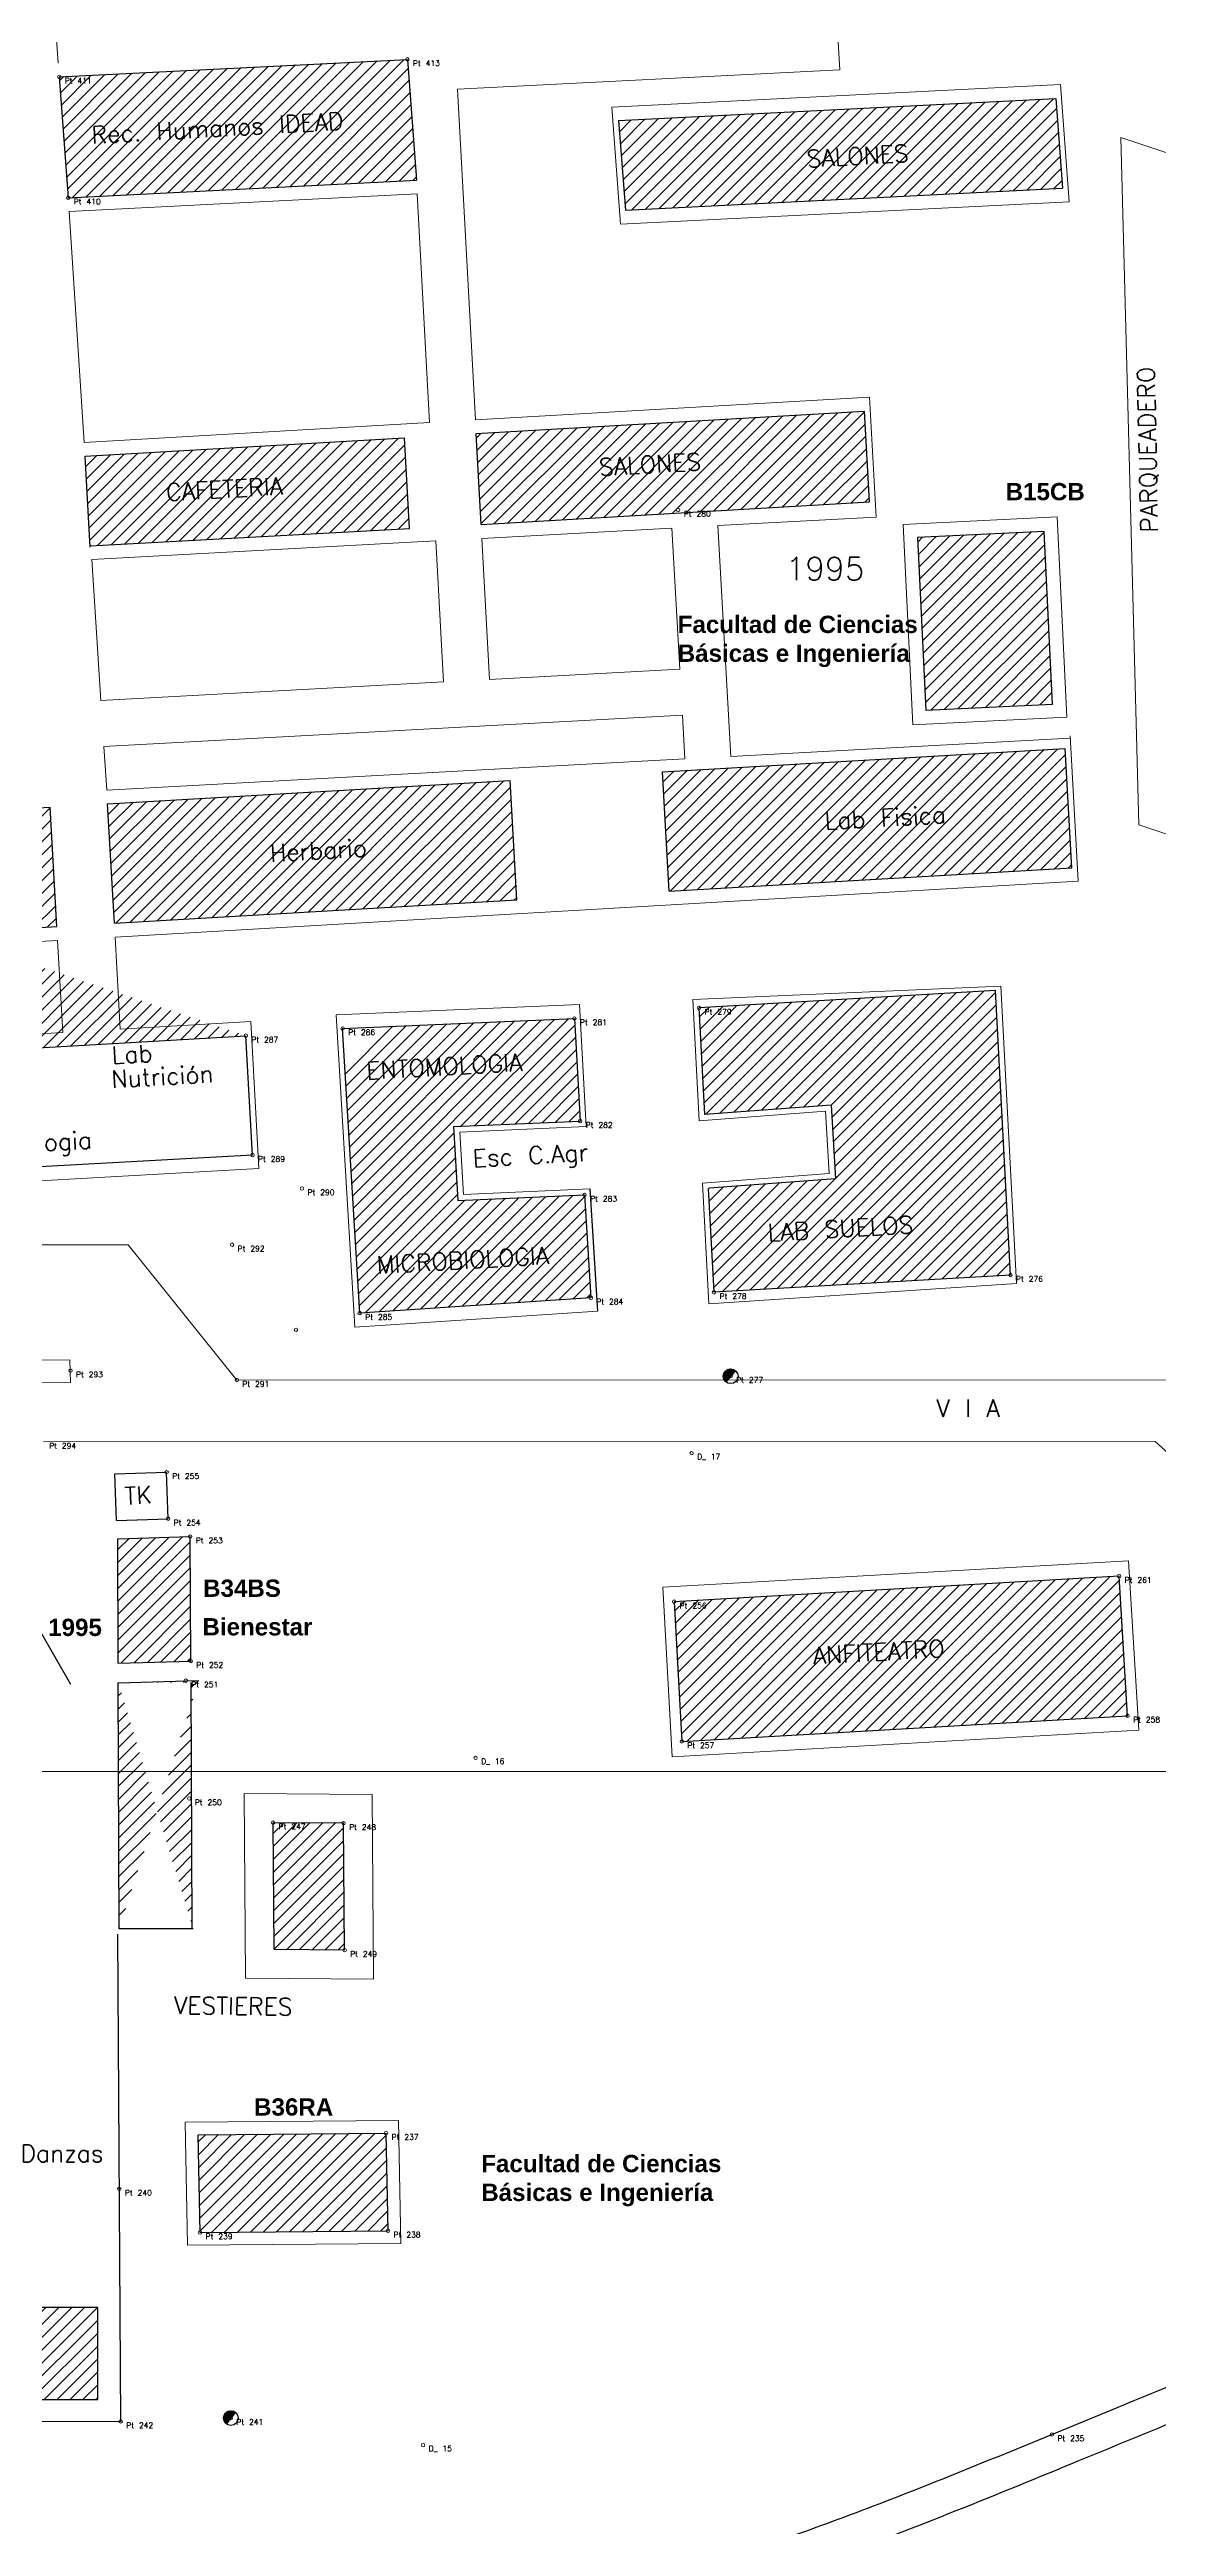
# Model space of a CAD drawing. Header units: metres. Extents: x -38 to 1057472, y -19 to 977469.
# Drawn here: x 1054661.8 to 1054758.1, y 942134.5 to 942349.4 of the extents above; entities that cross this region are included whole.
import ezdxf

# ---------------------------------------------------------------- set-up
doc = ezdxf.new("R2010")
doc.units = ezdxf.units.M
doc.header["$LTSCALE"] = 0.0005
for name, color, linetype, lineweight in [('ACHURADOS', 3, 'CONTINUOUS', 15), ('anden', 3, 'CONTINUOUS', 9), ('CAÑO', 5, 'CONTINUOUS', 25), ('COORD', 7, 'CONTINUOUS', 9), ('MURO', 7, 'CONTINUOUS', 30), ('puntos barcelona', 3, 'CONTINUOUS', 13), ('textos', 7, 'CONTINUOUS', 15), ('via', 236, 'CONTINUOUS', 20)]:
    doc.layers.add(name, color=color, linetype=linetype, lineweight=lineweight)
doc.styles.add('1.2mm1250', font='txt.shx', dxfattribs={"height": 0.5})
doc.styles.get("Standard").update_dxf_attribs({"font": 'txt.shx', "height": 1.5})

# ---------------------------------------------------------------- blocks, each defined once
blk = doc.blocks.new('poste')
at = {"layer": 'MURO'}
for p, q in [((-0.32, -0.04), (-0.03, 0.32)), ((-0.32, 0.03), (-0.1, 0.3)), ((-0.3, -0.11), (0.04, 0.32)), ((-0.28, -0.16), (0.09, 0.31)), ((-0.25, -0.2), (0.14, 0.29)), ((-0.22, -0.23), (0.17, 0.27)), ((-0.19, -0.26), (0.21, 0.24))]:
    blk.add_line(p, q, dxfattribs=at)
blk.add_circle((0, 0), 0.32, dxfattribs=at)

msp = doc.modelspace()

# ---------------------------------------------------------------- hatches: boundary and pattern name
at = {"layer": 'ACHURADOS'}
h = msp.add_hatch(dxfattribs=at)
h.set_pattern_fill('ANSI31', color=256, scale=0.25, style=0)
h.set_pattern_definition([(45, (1054662.68, 942336.52), (-0.561266, 0.561266), [])])
h.paths.add_polyline_path([(1054663.46, 942336.52), (1054693.68, 942338.04), (1054692.9, 942348.52), (1054662.68, 942347)])
h = msp.add_hatch(dxfattribs=at)
h.set_pattern_fill('ANSI31', color=256, scale=0.25, style=0)
h.set_pattern_definition([(45, (1054711.24, 942335.4315), (-0.561266, 0.561266), [])])
h.paths.add_polyline_path([(1054711.24, 942343.21), (1054749.192, 942345.119), (1054749.771, 942337.34), (1054711.819, 942335.432)])
h = msp.add_hatch(dxfattribs=at)
h.set_pattern_fill('ANSI31', color=256, scale=0.25, style=0)
h.paths.add_polyline_path([(1054748.178, 942307.571), (1054737.191, 942307.041), (1054737.913, 942292.058), (1054748.901, 942292.588)])
h = msp.add_hatch(dxfattribs=at)
h.set_pattern_fill('ANSI31', color=256, scale=0.25, style=0)
h.set_pattern_definition([(45, (1054625.54, 942250.61), (-0.561266, 0.561266), [])])
h.paths.add_polyline_path([(1054667.458, 942273.577), (1054666.878, 942283.937), (1054701.82, 942285.957), (1054702.4, 942275.597)])
edge = h.paths.add_edge_path()
edge.add_line((1054627.33, 942260.84), (1054678.87, 942263.82))
edge.add_line((1054627.91, 942250.61), (1054627.33, 942260.84))
edge.add_line((1054679.45, 942253.46), (1054627.91, 942250.62))
edge.add_line((1054679.45, 942253.46), (1054678.87, 942263.82))
edge.add_line((1054625.54, 942281.68), (1054661.886, 942283.648))
edge.add_line((1054626.129, 942271.187), (1054625.548, 942281.681))
edge.add_line((1054626.129, 942271.187), (1054662.466, 942273.288))
edge.add_line((1054662.466, 942273.288), (1054661.886, 942283.648))
h = msp.add_hatch(dxfattribs=at)
h.set_pattern_fill('ANSI31', color=256, scale=0.25, style=0)
h.paths.add_polyline_path([(1054674.051, 942220.22, -0.406723), (1054673.9, 942220.366), (1054667.753, 942220.185), (1054667.793, 942209.385), (1054673.94, 942209.566, -0.4217441), (1054674.089, 942209.72)])
h = msp.add_hatch(dxfattribs=at)
h.set_pattern_fill('ANSI31', color=256, scale=0.25, style=0)
h.paths.add_polyline_path([(1054688.524, 942110.11, -0.4124847), (1054688.37, 942110.255), (1054680.83, 942110), (1054681.276, 942094.02, -0.4124847), (1054681.43, 942093.875), (1054688.82, 942094.125, -0.4159445), (1054688.966, 942094.28)])
h.paths.add_polyline_path([(1054691.053, 942168.46, -0.4175829), (1054690.9, 942168.609), (1054674.73, 942168.47), (1054674.897, 942160.15, -0.4175829), (1054675.05, 942160.001), (1054691.07, 942160.139, -0.4108522), (1054691.217, 942160.29)])
at = {"layer": 'anden'}
h = msp.add_hatch(dxfattribs=at)
h.set_pattern_fill('ANSI31', color=256, scale=0.25, style=0)
h.set_pattern_definition([(45, (1054667.799, 942186.33046), (-0.561266, 0.561266), [])])
edge = h.paths.add_edge_path()
edge.add_line((1054674.218, 942186.354), (1054674.139, 942207.721))
edge.add_line((1054667.799, 942207.686), (1054674.783, 942207.87))
edge.add_line((1054667.878, 942186.33), (1054667.799, 942207.698))
edge.add_line((1054674.292, 942186.355), (1054667.878, 942186.33))
h = msp.add_hatch(dxfattribs=at)
h.set_pattern_fill('ANSI31', color=256, scale=0.25, style=0)
h.set_pattern_definition([(45, (1054681.24, 942184.49), (-0.561266, 0.561266), [])])
h.paths.add_polyline_path([(1054681.33, 942184.54), (1054681.24, 942195.55), (1054687.36, 942195.5), (1054687.45, 942184.49)])
h = msp.add_hatch(dxfattribs=at)
h.set_pattern_fill('ANSI31', color=256, scale=0.25, style=0)
h.set_pattern_definition([(45, (1054616.4665, 942145.49964), (-0.561266, 0.561266), [])])
h.paths.add_polyline_path([(1054658.018, 942145.5), (1054666.018, 942145.5), (1054666.018, 942153.5), (1054658.018, 942153.5)])
h.paths.add_polyline_path([(1054616.466, 942155.527), (1054624.466, 942155.527), (1054624.466, 942163.527), (1054616.466, 942163.527)])

# ---------------------------------------------------------------- linework, layer by layer
at = {"layer": 'ACHURADOS'}
for p, q in [((1054715.928, 942309.139), (1054724.309, 942317.52)), ((1054717.119, 942309.208), (1054725.5, 942317.589)), ((1054718.311, 942309.277), (1054726.692, 942317.658)), ((1054719.502, 942309.346), (1054727.883, 942317.727)), ((1054720.693, 942309.415), (1054729.074, 942317.796)), ((1054721.885, 942309.484), (1054730.266, 942317.865)), ((1054723.076, 942309.552), (1054731.457, 942317.934)), ((1054724.268, 942309.621), (1054732.592, 942317.945)), ((1054677.862, 942306.994), (1054686.183, 942315.316)), ((1054679.049, 942307.058), (1054687.375, 942315.385)), ((1054680.235, 942307.123), (1054688.566, 942315.454)), ((1054681.422, 942307.187), (1054689.758, 942315.522)), ((1054682.609, 942307.251), (1054690.949, 942315.591)), ((1054683.796, 942307.315), (1054692.14, 942315.66)), ((1054698.897, 942315.682), (1054699.289, 942316.074)), ((1054698.957, 942314.619), (1054700.48, 942316.142)), ((1054699.016, 942313.556), (1054701.672, 942316.211)), ((1054699.076, 942312.493), (1054702.863, 942316.28)), ((1054699.135, 942311.43), (1054704.055, 942316.349)), ((1054699.195, 942310.367), (1054705.246, 942316.418)), ((1054699.254, 942309.304), (1054706.438, 942316.487)), ((1054699.314, 942308.241), (1054707.629, 942316.556)), ((1054700.439, 942308.244), (1054708.82, 942316.625)), ((1054701.631, 942308.312), (1054710.012, 942316.694)), ((1054702.822, 942308.381), (1054711.203, 942316.762)), ((1054704.014, 942308.45), (1054712.395, 942316.831)), ((1054705.205, 942308.519), (1054713.586, 942316.9)), ((1054706.396, 942308.588), (1054714.777, 942316.969)), ((1054707.588, 942308.657), (1054715.969, 942317.038)), ((1054708.779, 942308.726), (1054717.16, 942317.107)), ((1054709.971, 942308.795), (1054718.352, 942317.176)), ((1054711.162, 942308.864), (1054719.543, 942317.245)), ((1054712.353, 942308.932), (1054720.735, 942317.314)), ((1054713.545, 942309.001), (1054721.926, 942317.382)), ((1054714.736, 942309.07), (1054723.117, 942317.451)), ((1054725.459, 942309.69), (1054732.651, 942316.882)), ((1054726.651, 942309.759), (1054732.711, 942315.819)), ((1054664.969, 942313.184), (1054665.929, 942314.145)), ((1054665.028, 942312.121), (1054667.121, 942314.214)), ((1054665.088, 942311.058), (1054668.312, 942314.282)), ((1054665.147, 942309.995), (1054669.504, 942314.351)), ((1054665.207, 942308.932), (1054670.695, 942314.42)), ((1054665.266, 942307.869), (1054671.886, 942314.489)), ((1054665.326, 942306.806), (1054673.078, 942314.558)), ((1054665.994, 942306.352), (1054674.269, 942314.627)), ((1054667.181, 942306.416), (1054675.461, 942314.696)), ((1054668.367, 942306.48), (1054676.652, 942314.765)), ((1054669.554, 942306.544), (1054677.843, 942314.834)), ((1054670.741, 942306.609), (1054679.035, 942314.902)), ((1054671.928, 942306.673), (1054680.226, 942314.971)), ((1054673.115, 942306.737), (1054681.418, 942315.04)), ((1054674.301, 942306.801), (1054682.609, 942315.109)), ((1054675.488, 942306.866), (1054683.801, 942315.178)), ((1054676.675, 942306.93), (1054684.992, 942315.247)), ((1054684.982, 942307.38), (1054692.689, 942315.086)), ((1054686.169, 942307.444), (1054692.749, 942314.023)), ((1054727.842, 942309.828), (1054732.77, 942314.756)), ((1054729.033, 942309.897), (1054732.83, 942313.693)), ((1054687.356, 942307.508), (1054692.808, 942312.96)), ((1054688.543, 942307.572), (1054692.868, 942311.897)), ((1054730.225, 942309.966), (1054732.889, 942312.63)), ((1054731.416, 942310.035), (1054732.949, 942311.567)), ((1054689.73, 942307.637), (1054692.927, 942310.834)), ((1054690.916, 942307.701), (1054692.987, 942309.771)), ((1054732.608, 942310.104), (1054733.008, 942310.504)), ((1054692.103, 942307.765), (1054693.046, 942308.708)), ((1054715.708, 942276.366), (1054726.74, 942287.398)), ((1054716.9, 942276.435), (1054727.931, 942287.467)), ((1054718.091, 942276.504), (1054729.123, 942287.536)), ((1054719.283, 942276.573), (1054730.314, 942287.604)), ((1054720.474, 942276.642), (1054731.505, 942287.673)), ((1054721.666, 942276.711), (1054732.697, 942287.742)), ((1054722.857, 942276.78), (1054733.888, 942287.811)), ((1054724.048, 942276.849), (1054735.08, 942287.88)), ((1054725.24, 942276.917), (1054736.271, 942287.949)), ((1054726.431, 942276.986), (1054737.463, 942288.018)), ((1054727.623, 942277.055), (1054738.654, 942288.087)), ((1054728.814, 942277.124), (1054739.845, 942288.156)), ((1054730.005, 942277.193), (1054741.037, 942288.224)), ((1054731.197, 942277.262), (1054742.228, 942288.293)), ((1054732.388, 942277.331), (1054743.42, 942288.362)), ((1054733.58, 942277.4), (1054744.611, 942288.431)), ((1054734.771, 942277.469), (1054745.803, 942288.5)), ((1054735.963, 942277.537), (1054746.994, 942288.569)), ((1054737.154, 942277.606), (1054748.185, 942288.638)), ((1054738.345, 942277.675), (1054749.377, 942288.707)), ((1054739.537, 942277.744), (1054750.018, 942288.225)), ((1054715.096, 942285.857), (1054716.017, 942286.778)), ((1054715.156, 942284.794), (1054717.208, 942286.847)), ((1054715.215, 942283.731), (1054718.4, 942286.916)), ((1054715.275, 942282.668), (1054719.591, 942286.984)), ((1054715.334, 942281.605), (1054720.783, 942287.053)), ((1054715.394, 942280.542), (1054721.974, 942287.122)), ((1054715.453, 942279.479), (1054723.166, 942287.191)), ((1054715.513, 942278.416), (1054724.357, 942287.26)), ((1054715.572, 942277.353), (1054725.548, 942287.329)), ((1054740.728, 942277.813), (1054750.078, 942287.162)), ((1054741.92, 942277.882), (1054750.137, 942286.099)), ((1054743.111, 942277.951), (1054750.197, 942285.036)), ((1054744.302, 942278.02), (1054750.256, 942283.973)), ((1054745.494, 942278.089), (1054750.316, 942282.91)), ((1054746.685, 942278.157), (1054750.375, 942281.847)), ((1054747.877, 942278.226), (1054750.435, 942280.784)), ((1054749.068, 942278.295), (1054750.494, 942279.721)), ((1054750.26, 942278.364), (1054750.554, 942278.658)), ((1054718.261, 942265.449), (1054719.093, 942266.281)), ((1054718.317, 942264.382), (1054720.285, 942266.35)), ((1054718.374, 942263.316), (1054721.477, 942266.42)), ((1054718.43, 942262.25), (1054722.669, 942266.489)), ((1054718.486, 942261.183), (1054723.861, 942266.559)), ((1054718.542, 942260.117), (1054725.053, 942266.628)), ((1054718.598, 942259.051), (1054726.245, 942266.698)), ((1054718.655, 942257.984), (1054727.438, 942266.767)), ((1054718.777, 942256.985), (1054728.63, 942266.837)), ((1054719.992, 942257.077), (1054729.822, 942266.906)), ((1054721.206, 942257.168), (1054731.014, 942266.976)), ((1054722.42, 942257.26), (1054732.206, 942267.045)), ((1054723.635, 942257.352), (1054733.398, 942267.115)), ((1054724.849, 942257.443), (1054734.59, 942267.184)), ((1054726.063, 942257.535), (1054735.782, 942267.254)), ((1054727.277, 942257.627), (1054736.974, 942267.323)), ((1054728.492, 942257.719), (1054738.166, 942267.393)), ((1054729.678, 942257.782), (1054739.358, 942267.462)), ((1054729.741, 942256.723), (1054740.55, 942267.532)), ((1054729.804, 942255.663), (1054741.742, 942267.601)), ((1054729.866, 942254.603), (1054742.934, 942267.671)), ((1054729.929, 942253.544), (1054743.958, 942267.573)), ((1054729.992, 942252.484), (1054744.014, 942266.506)), ((1054687.515, 942260.521), (1054691.632, 942264.638)), ((1054687.579, 942259.462), (1054692.806, 942264.689)), ((1054687.642, 942258.403), (1054693.979, 942264.74)), ((1054687.706, 942257.344), (1054695.152, 942264.79)), ((1054687.769, 942256.285), (1054696.325, 942264.841)), ((1054687.833, 942255.226), (1054697.499, 942264.892)), ((1054687.896, 942254.167), (1054698.672, 942264.943)), ((1054687.96, 942253.108), (1054699.845, 942264.993)), ((1054688.023, 942252.049), (1054701.019, 942265.044)), ((1054688.087, 942250.99), (1054702.192, 942265.095)), ((1054688.15, 942249.931), (1054703.365, 942265.146)), ((1054688.214, 942248.872), (1054704.538, 942265.196)), ((1054688.277, 942247.813), (1054705.712, 942265.247)), ((1054697.55, 942255.962), (1054706.885, 942265.298)), ((1054698.723, 942256.013), (1054707.433, 942264.724)), ((1054721.424, 942241.671), (1054744.127, 942264.374)), ((1054730.055, 942251.425), (1054744.071, 942265.44)), ((1054699.896, 942256.064), (1054707.493, 942263.661)), ((1054701.069, 942256.115), (1054707.553, 942262.598)), ((1054722.616, 942241.741), (1054744.183, 942263.307)), ((1054723.808, 942241.81), (1054744.239, 942262.241)), ((1054702.243, 942256.165), (1054707.612, 942261.535)), ((1054703.416, 942256.216), (1054707.672, 942260.472)), ((1054725, 942241.879), (1054744.295, 942261.175)), ((1054726.192, 942241.949), (1054744.352, 942260.108)), ((1054704.589, 942256.267), (1054707.732, 942259.409)), ((1054705.762, 942256.318), (1054707.791, 942258.346)), ((1054727.384, 942242.018), (1054744.408, 942259.042)), ((1054728.576, 942242.088), (1054744.464, 942257.976)), ((1054688.341, 942246.754), (1054696.945, 942255.357)), ((1054706.936, 942256.368), (1054707.851, 942257.284)), ((1054729.768, 942242.157), (1054744.52, 942256.909)), ((1054730.96, 942242.227), (1054744.576, 942255.843)), ((1054688.404, 942245.695), (1054697.007, 942254.298)), ((1054688.468, 942244.636), (1054697.07, 942253.238)), ((1054732.152, 942242.296), (1054744.633, 942254.777)), ((1054733.344, 942242.366), (1054744.689, 942253.71)), ((1054688.531, 942243.577), (1054697.133, 942252.179)), ((1054688.595, 942242.517), (1054697.196, 942251.119)), ((1054719.216, 942247.321), (1054722.752, 942250.856)), ((1054719.273, 942246.255), (1054723.966, 942250.948)), ((1054719.329, 942245.188), (1054725.18, 942251.04)), ((1054719.385, 942244.122), (1054726.395, 942251.131)), ((1054719.441, 942243.056), (1054727.609, 942251.223)), ((1054719.497, 942241.989), (1054728.823, 942251.315)), ((1054720.232, 942241.602), (1054730.037, 942251.407)), ((1054734.536, 942242.435), (1054744.745, 942252.644)), ((1054735.729, 942242.505), (1054744.801, 942251.578)), ((1054688.658, 942241.458), (1054697.259, 942250.059)), ((1054688.722, 942240.399), (1054697.883, 942249.56)), ((1054689.236, 942239.791), (1054699.056, 942249.611)), ((1054690.438, 942239.87), (1054700.229, 942249.662)), ((1054691.639, 942239.949), (1054701.403, 942249.713)), ((1054692.841, 942240.029), (1054702.576, 942249.763)), ((1054694.043, 942240.108), (1054703.749, 942249.814)), ((1054695.244, 942240.187), (1054704.922, 942249.865)), ((1054696.446, 942240.266), (1054706.096, 942249.916)), ((1054697.647, 942240.345), (1054707.269, 942249.966)), ((1054698.849, 942240.424), (1054708.289, 942249.864)), ((1054700.051, 942240.503), (1054708.353, 942248.805)), ((1054719.048, 942250.52), (1054719.109, 942250.581)), ((1054719.104, 942249.454), (1054720.323, 942250.673)), ((1054719.16, 942248.387), (1054721.538, 942250.765)), ((1054736.921, 942242.574), (1054744.857, 942250.511)), ((1054738.113, 942242.644), (1054744.914, 942249.445)), ((1054701.252, 942240.582), (1054708.417, 942247.747)), ((1054702.454, 942240.661), (1054708.481, 942246.688)), ((1054739.305, 942242.713), (1054744.97, 942248.379)), ((1054740.497, 942242.783), (1054745.026, 942247.312)), ((1054703.655, 942240.74), (1054708.545, 942245.63)), ((1054704.857, 942240.819), (1054708.609, 942244.571)), ((1054741.689, 942242.852), (1054745.082, 942246.246)), ((1054742.881, 942242.922), (1054745.138, 942245.18)), ((1054706.059, 942240.898), (1054708.673, 942243.513)), ((1054707.26, 942240.977), (1054708.737, 942242.454)), ((1054744.073, 942242.991), (1054745.195, 942244.113)), ((1054708.462, 942241.056), (1054708.801, 942241.396)), ((1054733.854, 942203.587), (1054746.743, 942216.475)), ((1054735.046, 942203.656), (1054747.933, 942216.544)), ((1054736.237, 942203.725), (1054749.124, 942216.612)), ((1054737.428, 942203.793), (1054750.314, 942216.68)), ((1054738.619, 942203.862), (1054751.505, 942216.748)), ((1054739.81, 942203.931), (1054752.696, 942216.816)), ((1054741.002, 942203.999), (1054753.886, 942216.884)), ((1054742.193, 942204.068), (1054754.711, 942216.586)), ((1054716.096, 942213.892), (1054716.977, 942214.773)), ((1054716.155, 942212.828), (1054718.167, 942214.841)), ((1054716.213, 942211.764), (1054719.358, 942214.909)), ((1054716.272, 942210.701), (1054720.549, 942214.977)), ((1054716.331, 942209.637), (1054721.739, 942215.045)), ((1054716.39, 942208.573), (1054722.93, 942215.113)), ((1054716.449, 942207.51), (1054724.121, 942215.182)), ((1054716.507, 942206.446), (1054725.311, 942215.25)), ((1054716.566, 942205.382), (1054726.502, 942215.318)), ((1054716.625, 942204.318), (1054727.693, 942215.386)), ((1054716.684, 942203.255), (1054728.883, 942215.454)), ((1054717.178, 942202.626), (1054730.074, 942215.522)), ((1054718.369, 942202.695), (1054731.264, 942215.59)), ((1054719.56, 942202.764), (1054732.455, 942215.658)), ((1054720.752, 942202.832), (1054733.646, 942215.726)), ((1054721.943, 942202.901), (1054734.836, 942215.794)), ((1054723.134, 942202.97), (1054736.027, 942215.863)), ((1054724.325, 942203.038), (1054737.218, 942215.931)), ((1054725.516, 942203.107), (1054738.408, 942215.999)), ((1054726.707, 942203.176), (1054739.599, 942216.067)), ((1054727.899, 942203.244), (1054740.789, 942216.135)), ((1054729.09, 942203.313), (1054741.98, 942216.203)), ((1054730.281, 942203.381), (1054743.171, 942216.271)), ((1054731.472, 942203.45), (1054744.361, 942216.339)), ((1054732.663, 942203.519), (1054745.552, 942216.407)), ((1054743.384, 942204.136), (1054754.775, 942215.527)), ((1054744.575, 942204.205), (1054754.838, 942214.469)), ((1054745.766, 942204.274), (1054754.902, 942213.41)), ((1054746.957, 942204.342), (1054754.966, 942212.351)), ((1054748.149, 942204.411), (1054755.03, 942211.293)), ((1054749.34, 942204.48), (1054755.094, 942210.234)), ((1054750.531, 942204.548), (1054755.158, 942209.175)), ((1054751.722, 942204.617), (1054755.222, 942208.117)), ((1054752.913, 942204.686), (1054755.286, 942207.058)), ((1054754.104, 942204.754), (1054755.349, 942205.999)), ((1054755.296, 942204.823), (1054755.413, 942204.941))]:
    msp.add_line(p, q, dxfattribs=at)
at = {"layer": 'anden'}
for p, q in [((1054729.951, 942355.636), (1054730.436, 942347.604)), ((1054662.226, 942353.098), (1054662.591, 942348.197)), ((1054697.258, 942345.936), (1054730.436, 942347.604)), ((1054697.258, 942345.936), (1054698.812, 942317.248)), ((1054710.651, 942344.382), (1054749.602, 942346.341)), ((1054749.602, 942346.341), (1054750.36, 942336.169)), ((1054710.651, 942344.382), (1054711.409, 942334.209)), ((1054663.538, 942335.322), (1054693.745, 942336.842)), ((1054693.745, 942336.842), (1054694.818, 942317.017)), ((1054664.84, 942315.284), (1054663.538, 942335.322)), ((1054711.409, 942334.209), (1054750.36, 942336.169)), ((1054698.812, 942317.248), (1054733.021, 942319.226)), ((1054733.604, 942308.811), (1054733.021, 942319.226)), ((1054664.84, 942315.284), (1054694.818, 942317.017)), ((1054665.501, 942305.123), (1054695.375, 942306.741)), ((1054695.375, 942306.741), (1054696.037, 942294.51)), ((1054699.369, 942306.957), (1054715.868, 942307.85)), ((1054699.369, 942306.957), (1054700.031, 942294.727)), ((1054716.552, 942295.621), (1054715.868, 942307.85)), ((1054719.862, 942308.067), (1054733.604, 942308.811)), ((1054720.983, 942288.05), (1054719.862, 942308.074)), ((1054749.319, 942308.827), (1054735.934, 942308.182)), ((1054735.934, 942308.182), (1054736.773, 942290.802)), ((1054750.157, 942291.447), (1054749.319, 942308.827)), ((1054665.501, 942305.123), (1054666.295, 942292.9)), ((1054666.295, 942292.9), (1054696.037, 942294.51)), ((1054700.031, 942294.727), (1054716.552, 942295.621)), ((1054666.555, 942288.908), (1054716.776, 942291.627)), ((1054716.988, 942287.833), (1054716.776, 942291.627)), ((1054720.983, 942288.05), (1054750.439, 942289.644)), ((1054736.773, 942290.802), (1054750.157, 942291.447)), ((1054751.135, 942277.213), (1054750.43, 942289.821)), ((1054666.555, 942288.908), (1054666.801, 942285.116)), ((1054666.801, 942285.116), (1054716.988, 942287.833)), ((1054667.525, 942272.378), (1054751.135, 942277.213)), ((1054667.972, 942264.392), (1054667.525, 942272.378)), ((1054640.786, 942270.832), (1054662.533, 942272.09)), ((1054662.981, 942264.103), (1054662.533, 942272.09)), ((1054717.681, 942266.966), (1054744.43, 942268.122)), ((1054745.79, 942242.31), (1054744.43, 942268.122)), ((1054686.709, 942265.626), (1054707.832, 942266.54)), ((1054707.832, 942266.54), (1054708.428, 942255.932)), ((1054718.235, 942256.442), (1054717.681, 942266.966)), ((1054641.239, 942262.846), (1054662.981, 942264.103)), ((1054667.972, 942264.392), (1054679.302, 942265.047)), ((1054680.016, 942252.289), (1054679.302, 942265.047)), ((1054688.333, 942238.529), (1054686.709, 942265.626)), ((1054697.44, 942255.457), (1054708.428, 942255.932)), ((1054697.44, 942255.457), (1054697.76, 942250.056)), ((1054729.207, 942257.271), (1054718.235, 942256.442)), ((1054729.207, 942257.271), (1054729.528, 942251.87)), ((1054680.016, 942252.289), (1054627.478, 942249.394)), ((1054729.528, 942251.87), (1054718.52, 942251.038)), ((1054719.072, 942240.552), (1054718.52, 942251.038)), ((1054697.76, 942250.056), (1054708.749, 942250.531)), ((1054745.79, 942242.31), (1054719.072, 942240.552)), ((1054709.391, 942239.915), (1054688.333, 942238.529)), ((1054755.51, 942218.279), (1054715.08, 942215.967)), ((1054756.397, 942203.584), (1054755.51, 942218.279)), ((1054715.08, 942215.967), (1054715.893, 942201.25)), ((1054715.893, 942201.25), (1054756.397, 942203.584)), ((1054689.84, 942197.98), (1054678.719, 942198.071)), ((1054678.85, 942182.06), (1054678.719, 942198.071)), ((1054689.971, 942181.969), (1054689.84, 942197.98)), ((1054689.971, 942181.969), (1054678.85, 942182.06)), ((1054673.608, 942169.56), (1054692.128, 942169.719)), ((1054673.822, 942158.891), (1054673.608, 942169.56)), ((1054692.342, 942159.05), (1054692.128, 942169.719)), ((1054673.822, 942158.891), (1054692.342, 942159.05))]:
    msp.add_line(p, q, dxfattribs=at)
at = {"layer": 'CAÑO'}
for points, knots in [([(1054818.763, 942172.873), (1054818.424, 942172.659), (1054818.424, 942172.659), (1054816.459, 942171.52), (1054811.77, 942167.978), (1054805.558, 942164.121), (1054800.016, 942161.403), (1054783.236, 942153.551), (1054771.845, 942148.716), (1054757.287, 942142.692), (1054754.229, 942141.435), (1054747.637, 942138.729), (1054744.092, 942137.271), (1054736.954, 942134.418), (1054733.362, 942133.023), (1054722.515, 942129.071), (1054715.186, 942126.743), (1054704.716, 942124.427), (1054701.675, 942123.87), (1054696.086, 942123.106), (1054693.542, 942122.857), (1054688.452, 942122.556), (1054685.904, 942122.501), (1054678.253, 942122.602), (1054673.148, 942123.022), (1054655.021, 942125.554), (1054642.064, 942129.28), (1054624.797, 942135.636), (1054620.207, 942137.467), (1054610.004, 942141.76), (1054604.426, 942144.257), (1054593.423, 942149.444), (1054588, 942152.136), (1054571.945, 942160.481), (1054561.833, 942167.903), (1054532.954, 942189.448), (1054511.68, 942202.248), (1054474.685, 942229.38), (1054453.389, 942242.95), (1054438.155, 942264.057)], [32.2188655, 32.2188655, 32.2188655, 32.2188655, 32.5055003, 32.5055003, 41.7491852, 41.7491852, 60.236555, 60.236555, 97.2112946, 97.2112946, 107.0074148, 107.0074148, 118.288777, 118.288777, 129.5701392, 129.5701392, 152.1328636, 152.1328636, 161.286224, 161.286224, 168.8468445, 168.8468445, 176.4074651, 176.4074651, 191.5287063, 191.5287063, 230.211461, 230.211461, 244.4004616, 244.4004616, 262.1356938, 262.1356938, 279.8709259, 279.8709259, 315.3413902, 315.3413902, 386.2823188, 386.2823188, 460.6202319, 460.6202319, 460.6202319, 460.6202319]), ([(1054817.33, 942175.404), (1054815.447, 942174.327), (1054813.632, 942173.326), (1054808.935, 942169.94), (1054803.446, 942166.456), (1054793.284, 942161.497), (1054786.416, 942158.362), (1054775.451, 942153.562), (1054771.402, 942151.833), (1054763.583, 942148.544), (1054759.814, 942146.981), (1054753.419, 942144.345), (1054750.8, 942143.27), (1054745.548, 942141.115), (1054742.918, 942140.038), (1054735.004, 942136.86), (1054729.701, 942134.813), (1054719.866, 942131.439), (1054715.344, 942130.05), (1054707.358, 942128.036), (1054703.906, 942127.307), (1054698.222, 942126.401), (1054696, 942126.122), (1054691.54, 942125.72), (1054689.306, 942125.599), (1054684.826, 942125.501), (1054682.581, 942125.525), (1054675.839, 942125.802), (1054671.331, 942126.259), (1054654.48, 942128.823), (1054642.137, 942132.427), (1054625.514, 942138.578), (1054621.021, 942140.375), (1054612.125, 942144.126), (1054607.731, 942146.071), (1054600.905, 942149.225), (1054598.44, 942150.391), (1054594.107, 942152.489), (1054592.233, 942153.412), (1054588.973, 942155.045), (1054587.584, 942155.749), (1054585.565, 942156.785), (1054584.933, 942157.112), (1054583.882, 942157.657), (1054583.474, 942157.871), (1054582.653, 942158.307), (1054582.244, 942158.528), (1054581.017, 942159.2), (1054580.201, 942159.659), (1054577.763, 942161.065), (1054576.147, 942162.043), (1054571.332, 942165.07), (1054568.164, 942167.216), (1054562.557, 942171.174), (1054560.103, 942172.963), (1054556.918, 942175.318), (1054556.164, 942175.878), (1054554.863, 942176.846), (1054554.319, 942177.253), (1054553.213, 942178.076), (1054552.658, 942178.487), (1054550.991, 942179.714), (1054549.874, 942180.527), (1054546.509, 942182.951), (1054544.248, 942184.548), (1054537.432, 942189.287), (1054532.847, 942192.382), (1054519.151, 942201.54), (1054510.101, 942207.48), (1054500.665, 942214.117), (1054499.708, 942214.795), (1054497.738, 942216.206), (1054496.725, 942216.938), (1054495.108, 942218.12), (1054494.482, 942218.58), (1054493.231, 942219.49), (1054492.604, 942219.945), (1054490.718, 942221.31), (1054489.454, 942222.219), (1054485.65, 942224.951), (1054483.098, 942226.779), (1054475.451, 942232.337), (1054470.364, 942236.139), (1054458.722, 942245.67), (1054452.303, 942251.597), (1054444.461, 942260.698), (1054442.475, 942263.198), (1054440.588, 942265.813)], [33.7211022, 33.7211022, 33.7211022, 33.7211022, 41.1836745, 41.1836745, 52.5473399, 52.5473399, 75.2746708, 75.2746708, 88.4501726, 88.4501726, 100.5933392, 100.5933392, 108.9800208, 108.9800208, 117.3667025, 117.3667025, 134.1400658, 134.1400658, 148.2931858, 148.2931858, 158.9935829, 158.9935829, 165.8333977, 165.8333977, 172.6732125, 172.6732125, 179.5130273, 179.5130273, 193.1926568, 193.1926568, 230.6494301, 230.6494301, 244.6763709, 244.6763709, 258.7033116, 258.7033116, 266.7095383, 266.7095383, 272.8650869, 272.8650869, 277.4666181, 277.4666181, 279.5710187, 279.5710187, 280.9710342, 280.9710342, 282.3710497, 282.3710497, 285.1710808, 285.1710808, 290.771143, 290.771143, 301.9712673, 301.9712673, 310.8455369, 310.8455369, 313.6091467, 313.6091467, 315.6277338, 315.6277338, 317.6463209, 317.6463209, 321.6834951, 321.6834951, 329.7578435, 329.7578435, 345.9065404, 345.9065404, 378.2039341, 378.2039341, 381.8795302, 381.8795302, 385.8419185, 385.8419185, 388.270591, 388.270591, 390.6992636, 390.6992636, 395.5566087, 395.5566087, 405.2712988, 405.2712988, 424.7006792, 424.7006792, 451.1476537, 451.1476537, 460.6202319, 460.6202319, 460.6202319, 460.6202319])]:
    msp.add_open_spline(points, degree=3, knots=knots, dxfattribs=at)
at = {"layer": 'COORD'}
msp.add_line((1054430.958, 942200), (1055320.968, 942200), dxfattribs=at)
at = {"layer": 'MURO'}
for p, q in [((1054662.68, 942347), (1054692.9, 942348.52)), ((1054692.9, 942348.52), (1054693.68, 942338.04)), ((1054662.68, 942347), (1054663.46, 942336.52)), ((1054711.24, 942343.21), (1054749.192, 942345.119)), ((1054749.192, 942345.119), (1054749.771, 942337.34)), ((1054711.24, 942343.21), (1054711.819, 942335.432)), ((1054663.46, 942336.52), (1054693.68, 942338.04)), ((1054711.819, 942335.432), (1054749.771, 942337.34)), ((1054698.877, 942316.05), (1054732.589, 942317.999)), ((1054733.029, 942310.128), (1054732.589, 942317.999)), ((1054664.918, 942314.086), (1054692.655, 942315.69)), ((1054693.096, 942307.819), (1054692.655, 942315.69)), ((1054699.317, 942308.179), (1054698.877, 942316.05)), ((1054665.359, 942306.215), (1054664.918, 942314.086)), ((1054699.317, 942308.179), (1054733.029, 942310.128)), ((1054699.317, 942308.179), (1054733.029, 942310.128)), ((1054665.353, 942306.317), (1054693.096, 942307.819)), ((1054748.178, 942307.571), (1054737.191, 942307.041)), ((1054737.191, 942307.041), (1054737.913, 942292.058)), ((1054748.901, 942292.588), (1054748.178, 942307.571)), ((1054737.913, 942292.058), (1054748.901, 942292.588)), ((1054715.048, 942286.722), (1054749.989, 942288.742)), ((1054750.569, 942278.382), (1054749.989, 942288.742)), ((1054666.878, 942283.937), (1054701.82, 942285.957)), ((1054702.4, 942275.597), (1054701.82, 942285.957)), ((1054715.628, 942276.362), (1054715.048, 942286.722)), ((1054625.54, 942281.68), (1054661.886, 942283.648)), ((1054662.466, 942273.288), (1054661.886, 942283.648)), ((1054667.458, 942273.577), (1054666.878, 942283.937)), ((1054715.628, 942276.362), (1054750.569, 942278.382)), ((1054667.458, 942273.577), (1054702.4, 942275.597)), ((1054626.129, 942271.187), (1054662.466, 942273.288)), ((1054743.95, 942267.73), (1054718.22, 942266.23)), ((1054718.707, 942256.98), (1054718.22, 942266.23)), ((1054745.25, 942243.06), (1054743.95, 942267.73)), ((1054627.33, 942260.84), (1054678.87, 942263.82)), ((1054679.45, 942253.46), (1054678.87, 942263.82)), ((1054687.28, 942264.45), (1054707.4, 942265.32)), ((1054688.76, 942239.76), (1054687.28, 942264.45)), ((1054707.4, 942265.32), (1054707.9, 942256.41)), ((1054729.676, 942257.808), (1054718.707, 942256.98)), ((1054729.676, 942257.808), (1054730.056, 942251.408)), ((1054696.91, 942255.935), (1054707.9, 942256.41)), ((1054696.91, 942255.935), (1054697.29, 942249.535)), ((1054679.45, 942253.46), (1054627.91, 942250.62)), ((1054730.056, 942251.408), (1054719.087, 942250.58)), ((1054697.29, 942249.535), (1054708.28, 942250.01)), ((1054708.28, 942250.01), (1054708.82, 942241.08)), ((1054708.749, 942250.531), (1054709.391, 942239.915)), ((1054719.52, 942241.56), (1054719.045, 942250.576)), ((1054745.25, 942243.06), (1054719.52, 942241.56)), ((1054708.82, 942241.08), (1054688.76, 942239.76)), ((1054667.502, 942225.805), (1054672, 942225.95)), ((1054667.632, 942221.775), (1054667.502, 942225.805)), ((1054672.13, 942221.92), (1054672, 942225.95)), ((1054667.632, 942221.775), (1054672.13, 942221.92)), ((1054667.753, 942220.185), (1054674.05, 942220.37)), ((1054667.793, 942209.385), (1054667.753, 942220.185)), ((1054674.09, 942209.57), (1054674.05, 942220.37)), ((1054658.2, 942217.049), (1054663.664, 942207.577)), ((1054754.69, 942216.93), (1054716.05, 942214.72)), ((1054755.42, 942204.83), (1054754.69, 942216.93)), ((1054716.05, 942214.72), (1054716.72, 942202.6)), ((1054667.793, 942209.385), (1054674.09, 942209.57)), ((1054667.799, 942207.686), (1054674.783, 942207.87)), ((1054667.878, 942186.33), (1054667.799, 942207.698)), ((1054674.218, 942186.354), (1054674.139, 942207.721)), ((1054716.72, 942202.6), (1054755.42, 942204.83)), ((1054687.36, 942195.5), (1054681.24, 942195.55)), ((1054681.33, 942184.54), (1054681.24, 942195.55)), ((1054687.45, 942184.49), (1054687.36, 942195.5)), ((1054668.01, 942143.61), (1054667.756, 942185.872)), ((1054674.292, 942186.355), (1054667.878, 942186.33)), ((1054687.45, 942184.49), (1054681.33, 942184.54)), ((1054674.73, 942168.47), (1054691.05, 942168.61)), ((1054674.9, 942160), (1054674.73, 942168.47)), ((1054691.22, 942160.14), (1054691.05, 942168.61)), ((1054674.9, 942160), (1054691.22, 942160.14)), ((1054668.01, 942143.61), (1054635.34, 942143.53))]:
    msp.add_line(p, q, dxfattribs=at)
at = {"layer": 'MURO', "flags": 128}
msp.add_lwpolyline([(1054658.018, 942145.5), (1054666.018, 942145.5), (1054666.018, 942153.5), (1054658.018, 942153.5)], close=True, dxfattribs=at)
at = {"layer": 'puntos barcelona', "linetype": 'Continuous'}
for p, q in [((1054692.9, 942348.52), (1054692.9, 942348.52)), ((1054692.9, 942348.52), (1054692.9, 942348.52)), ((1054662.68, 942347), (1054662.68, 942347)), ((1054662.68, 942347), (1054662.68, 942347)), ((1054711.24, 942343.21), (1054711.24, 942343.21)), ((1054711.24, 942343.21), (1054711.24, 942343.21)), ((1054663.46, 942336.52), (1054663.46, 942336.52)), ((1054663.46, 942336.52), (1054663.46, 942336.52)), ((1054716.41, 942309.43), (1054716.41, 942309.43)), ((1054716.41, 942309.43), (1054716.41, 942309.43)), ((1054678.24, 942274.2), (1054678.24, 942274.2)), ((1054678.24, 942274.2), (1054678.24, 942274.2)), ((1054718.22, 942266.23), (1054718.22, 942266.23)), ((1054718.22, 942266.23), (1054718.22, 942266.23)), ((1054678.87, 942263.82), (1054678.87, 942263.82)), ((1054678.87, 942263.82), (1054678.87, 942263.82)), ((1054687.28, 942264.45), (1054687.28, 942264.45)), ((1054687.28, 942264.45), (1054687.28, 942264.45)), ((1054707.4, 942265.32), (1054707.4, 942265.32)), ((1054707.4, 942265.32), (1054707.4, 942265.32)), ((1054707.9, 942256.41), (1054707.9, 942256.41)), ((1054707.9, 942256.41), (1054707.9, 942256.41)), ((1054679.45, 942253.46), (1054679.45, 942253.46)), ((1054679.45, 942253.46), (1054679.45, 942253.46)), ((1054683.75, 942250.57), (1054683.75, 942250.57)), ((1054683.75, 942250.57), (1054683.75, 942250.57)), ((1054708.28, 942250.01), (1054708.28, 942250.01)), ((1054708.28, 942250.01), (1054708.28, 942250.01)), ((1054677.68, 942245.69), (1054677.68, 942245.69)), ((1054677.68, 942245.69), (1054677.68, 942245.69)), ((1054745.25, 942243.06), (1054745.25, 942243.06)), ((1054745.25, 942243.06), (1054745.25, 942243.06)), ((1054708.82, 942241.08), (1054708.82, 942241.08)), ((1054708.82, 942241.08), (1054708.82, 942241.08)), ((1054719.52, 942241.56), (1054719.52, 942241.56)), ((1054719.52, 942241.56), (1054719.52, 942241.56)), ((1054683.23, 942238.31), (1054683.23, 942238.31)), ((1054683.23, 942238.31), (1054683.23, 942238.31)), ((1054688.76, 942239.76), (1054688.76, 942239.76)), ((1054688.76, 942239.76), (1054688.76, 942239.76)), ((1054663.65, 942234.77), (1054663.65, 942234.77)), ((1054663.65, 942234.77), (1054663.65, 942234.77)), ((1054678.09, 942233.95), (1054678.09, 942233.95)), ((1054678.09, 942233.95), (1054678.09, 942233.95)), ((1054720.96, 942234.28), (1054720.96, 942234.28)), ((1054720.96, 942234.28), (1054720.96, 942234.28)), ((1054717.57, 942227.6), (1054717.57, 942227.6)), ((1054717.57, 942227.6), (1054717.57, 942227.6)), ((1054672, 942225.95), (1054672, 942225.95)), ((1054672, 942225.95), (1054672, 942225.95)), ((1054672.13, 942221.92), (1054672.13, 942221.92)), ((1054672.13, 942221.92), (1054672.13, 942221.92)), ((1054674.05, 942220.37), (1054674.05, 942220.37)), ((1054674.05, 942220.37), (1054674.05, 942220.37)), ((1054754.69, 942216.93), (1054754.69, 942216.93)), ((1054754.69, 942216.93), (1054754.69, 942216.93)), ((1054716.05, 942214.72), (1054716.05, 942214.72)), ((1054716.05, 942214.72), (1054716.05, 942214.72)), ((1054674.09, 942209.57), (1054674.09, 942209.57)), ((1054674.09, 942209.57), (1054674.09, 942209.57)), ((1054673.66, 942207.87), (1054673.66, 942207.87)), ((1054673.66, 942207.87), (1054673.66, 942207.87)), ((1054755.42, 942204.83), (1054755.42, 942204.83)), ((1054755.42, 942204.83), (1054755.42, 942204.83)), ((1054716.72, 942202.6), (1054716.72, 942202.6)), ((1054716.72, 942202.6), (1054716.72, 942202.6)), ((1054698.82, 942201.17), (1054698.82, 942201.17)), ((1054698.82, 942201.17), (1054698.82, 942201.17)), ((1054673.96, 942197.65), (1054673.96, 942197.65)), ((1054673.96, 942197.65), (1054673.96, 942197.65)), ((1054681.24, 942195.55), (1054681.24, 942195.55)), ((1054681.24, 942195.55), (1054681.24, 942195.55)), ((1054687.36, 942195.5), (1054687.36, 942195.5)), ((1054687.36, 942195.5), (1054687.36, 942195.5)), ((1054687.45, 942184.49), (1054687.45, 942184.49)), ((1054687.45, 942184.49), (1054687.45, 942184.49)), ((1054691.05, 942168.61), (1054691.05, 942168.61)), ((1054691.05, 942168.61), (1054691.05, 942168.61)), ((1054667.89, 942163.78), (1054667.89, 942163.78)), ((1054667.89, 942163.78), (1054667.89, 942163.78)), ((1054674.9, 942160), (1054674.9, 942160)), ((1054674.9, 942160), (1054674.9, 942160)), ((1054691.22, 942160.14), (1054691.22, 942160.14)), ((1054691.22, 942160.14), (1054691.22, 942160.14)), ((1054668.01, 942143.61), (1054668.01, 942143.61)), ((1054668.01, 942143.61), (1054668.01, 942143.61)), ((1054677.57, 942143.9), (1054677.57, 942143.9)), ((1054677.57, 942143.9), (1054677.57, 942143.9)), ((1054694.27, 942141.55), (1054694.27, 942141.55)), ((1054694.27, 942141.55), (1054694.27, 942141.55)), ((1054748.85, 942142.47), (1054748.85, 942142.47)), ((1054748.85, 942142.47), (1054748.85, 942142.47))]:
    msp.add_line(p, q, dxfattribs=at)
for centre in [(1054692.9, 942348.52), (1054662.68, 942347), (1054663.46, 942336.52), (1054716.41, 942309.43), (1054718.22, 942266.23), (1054678.87, 942263.82), (1054687.28, 942264.45), (1054707.4, 942265.32), (1054707.9, 942256.41), (1054679.45, 942253.46), (1054683.75, 942250.57), (1054708.28, 942250.01), (1054677.68, 942245.69), (1054745.25, 942243.06), (1054708.82, 942241.08), (1054719.52, 942241.56), (1054683.23, 942238.31), (1054688.76, 942239.76), (1054663.65, 942234.77), (1054678.09, 942233.95), (1054720.96, 942234.28), (1054717.57, 942227.6), (1054672, 942225.95), (1054672.13, 942221.92), (1054674.05, 942220.37), (1054754.69, 942216.93), (1054716.05, 942214.72), (1054673.66, 942207.87), (1054674.09, 942209.57), (1054755.42, 942204.83), (1054716.72, 942202.6), (1054698.82, 942201.17), (1054673.96, 942197.65), (1054681.24, 942195.55), (1054687.36, 942195.5), (1054687.45, 942184.49), (1054691.05, 942168.61), (1054667.89, 942163.78), (1054674.9, 942160), (1054691.22, 942160.14), (1054668.01, 942143.61), (1054677.57, 942143.9), (1054694.27, 942141.55), (1054748.85, 942142.47)]:
    msp.add_circle(centre, 0.15, dxfattribs=at)
at = {"layer": 'via'}
for p, q in [((1054765.977, 942338.021, 402.435), (1054754.835, 942341.741, 402.435)), ((1054754.835, 942341.741), (1054756.394, 942282.119)), ((1054767.59, 942278.381, 398.83), (1054756.394, 942282.119, 398.83)), ((1054668.654, 942245.69), (1054625.74, 942245.68)), ((1054663.6, 942235.7), (1054610.14, 942235.442)), ((1054663.647, 942233.73), (1054610.195, 942233.472)), ((1054663.6, 942235.7), (1054663.647, 942233.73)), ((1054769.657, 942233.98), (1054678.09, 942233.95)), ((1054757.825, 942228.611), (1054661.32, 942228.58)), ((1054818.761, 942173.798), (1054757.825, 942228.611))]:
    msp.add_line(p, q, dxfattribs=at)
at = {"layer": 'via', "flags": 128}
msp.add_lwpolyline([(1054678.09, 942233.95), (1054668.654, 942245.69)], dxfattribs=at)

# ---------------------------------------------------------------- block references
at = {"layer": 'MURO', "xscale": 2, "yscale": 2, "zscale": 2}
for p in [(1054720.96, 942234.28), (1054677.57, 942143.9)]:
    msp.add_blockref('poste', p, dxfattribs=at)

# ---------------------------------------------------------------- texts
at = {"layer": 'anden', "insert": (1054725.724, 942305.341), "char_height": 2, "width": 12.79675, "attachment_point": 1, "style": '1.2mm1250'}
msp.add_mtext('1995', dxfattribs=at)
at = {"layer": 'puntos barcelona', "color": 3}
for s, p in [('Pt 413', (1054693.38, 942347.944)), ('Pt 411', (1054663.16, 942346.424)), ('Pt 410', (1054663.94, 942335.944)), ('Pt 280', (1054716.89, 942308.854)), ('Pt 279', (1054718.7, 942265.654)), ('Pt 286', (1054687.76, 942263.874)), ('Pt 281', (1054707.88, 942264.744)), ('Pt 287', (1054679.35, 942263.244)), ('Pt 282', (1054708.38, 942255.834)), ('Pt 289', (1054679.93, 942252.884)), ('Pt 290', (1054684.23, 942249.994)), ('Pt 283', (1054708.76, 942249.434)), ('Pt 292', (1054678.16, 942245.114)), ('Pt 276', (1054745.73, 942242.484)), ('Pt 284', (1054709.3, 942240.504)), ('Pt 278', (1054720, 942240.984)), ('Pt 285', (1054689.24, 942239.184)), ('Pt 293', (1054664.13, 942234.194)), ('Pt 291', (1054678.57, 942233.374)), ('Pt 277', (1054721.44, 942233.704)), ('Pt 294', (1054661.8, 942228.004)), ('D_ 17', (1054718.05, 942227.064)), ('Pt 255', (1054672.48, 942225.374)), ('Pt 254', (1054672.61, 942221.344)), ('Pt 253', (1054674.53, 942219.794)), ('Pt 261', (1054755.17, 942216.354)), ('Pt 256', (1054716.53, 942214.144)), ('Pt 252', (1054674.57, 942208.994)), ('Pt 251', (1054674.14, 942207.294)), ('Pt 258', (1054755.9, 942204.254)), ('Pt 257', (1054717.2, 942202.024)), ('D_ 16', (1054699.3, 942200.634)), ('Pt 250', (1054674.44, 942197.074)), ('Pt 247', (1054681.72, 942194.974)), ('Pt 248', (1054687.84, 942194.924)), ('Pt 249', (1054687.93, 942183.914)), ('Pt 237', (1054691.53, 942168.034)), ('Pt 240', (1054668.37, 942163.204)), ('Pt 239', (1054675.38, 942159.424)), ('Pt 238', (1054691.7, 942159.564)), ('Pt 242', (1054668.49, 942143.034)), ('Pt 241', (1054678.05, 942143.324)), ('D_ 15', (1054694.75, 942141.014)), ('Pt 235', (1054749.33, 942141.894))]:
    msp.add_text(s, height=0.48, dxfattribs=at).set_placement(p)
at = {"layer": 'textos', "style": '1.2mm1250'}
for s, rotation, p in [(' Rec. Humanos IDEAD', 3.26252, (1054664.187, 942341.12)), ('SALONES', 3.26252, (1054727.599, 942339.136)), ('PARQUEADERO', 91.22853, (1054758.062, 942307.473)), ('SALONES', 3.26252, (1054709.577, 942312.382)), ('CAFETERIA', 3.26252, (1054671.994, 942310.202)), ('Lab Fisica', 3.26252, (1054729.178, 942281.68)), ('Herbario', 3.26252, (1054681.008, 942278.895)), ('Lab', 3.26252, (1054667.283, 942261.366)), ('ENTOMOLOGIA', 3.26252, (1054689.377, 942260.018)), ('Nutrición', 3.26252, (1054667.246, 942259.287)), ('Histopatologia', 3.26252, (1054651.428, 942253.241)), ('Esc C.Agr', 3.26252, (1054698.62, 942252.41)), ('LAB SUELOS', 3.26252, (1054724.224, 942245.978)), ('MICROBIOLOGIA', 3.26252, (1054690.283, 942243.171)), ('V I A', 0.00105, (1054738.829, 942230.757)), ('TK', 3.26252, (1054668.39, 942223.136)), ('ANFITEATRO', 3.26252, (1054728.14, 942209.285)), ('VESTIERES', 359.26179, (1054672.633, 942178.961))]:
    msp.add_text(s, height=1.5, rotation=rotation, dxfattribs=at).set_placement(p)
msp.add_text('Danzas', height=1.5, dxfattribs=at).set_placement((1054659.309, 942166.11))
at = {"layer": 'textos', "char_height": 1.5, "attachment_point": 1, "style": '1.2mm1250'}
for s, insert, width in [('{\\fArial|b1|i0|c0|p34;B15CB}', (1054744.836, 942311.771), 12.2741), ('{\\fArial|b1|i0|c0|p34;Facultad de Ciencias \\PBásicas e Ingeniería}', (1054716.366, 942300.254), 24.496), ('{\\fArial|b1|i0|c0|p34;B34BS}', (1054675.164, 942216.64), 12.2741), ('{\\fArial|b1|i0|c0|p34;\\P1995}', (1054661.716, 942215.744), 2.16464), ('{\\fArial|b1|i0|c0|p34;Bienestar}', (1054675.105, 942213.293), 12.2741), ('{\\fArial|b1|i0|c0|p34;B36RA}', (1054679.589, 942171.638), 12.2741), ('{\\fArial|b1|i0|c0|p34;Facultad de Ciencias \\PBásicas e Ingeniería}', (1054699.311, 942166.731), 24.496)]:
    msp.add_mtext(s, dxfattribs=dict(at, insert=insert, width=width))

doc.saveas('drawing.dxf')
